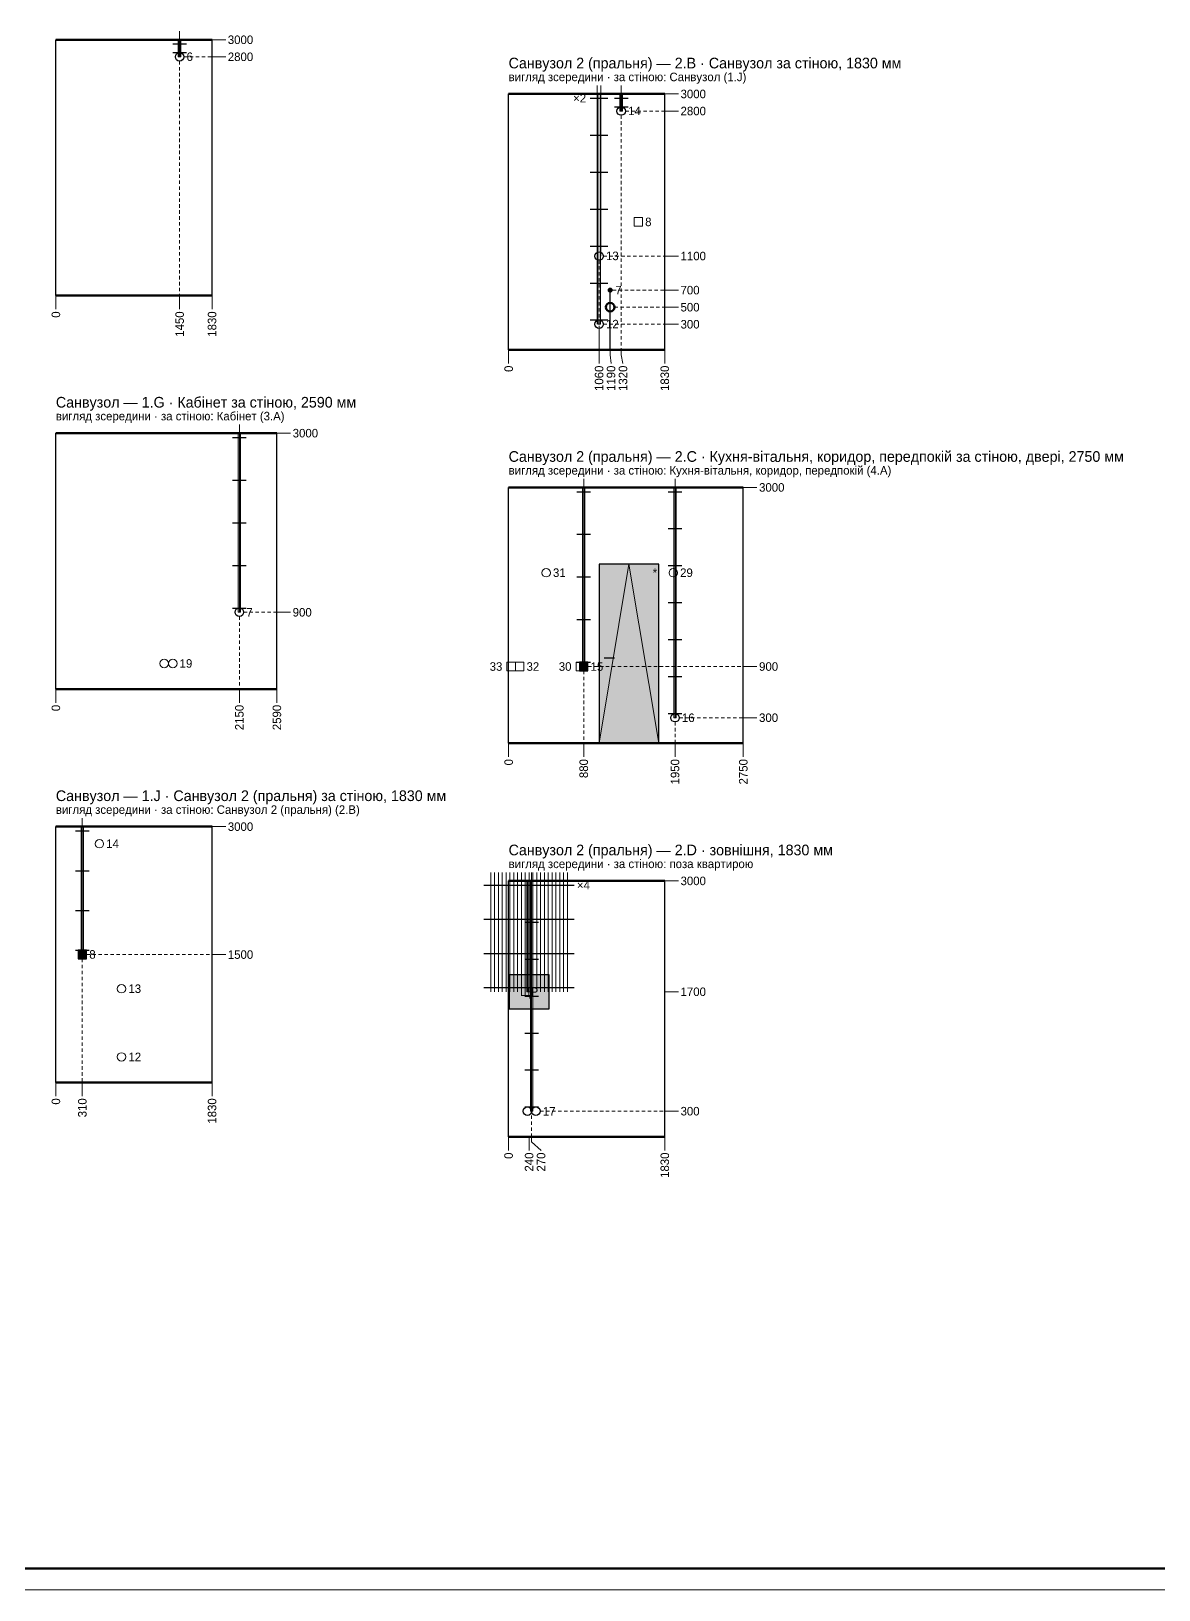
# Paper-space layout '08 Розгортки' of a CAD drawing. Header units: millimetres. Extents: x 0 to 841, y 0 to 594.
# Drawn here: x 211.1 to 475.4, y 0 to 365.5 of the extents above; entities that cross this region are included whole.
import ezdxf
from ezdxf.enums import TextEntityAlignment as Align

# ---------------------------------------------------------------- set-up
doc = ezdxf.new("R2010")
doc.units = ezdxf.units.MM
doc.layers.add('A-SHEET', color=7, linetype='Continuous')
doc.layers.add('E-ELEV', color=7, linetype='Continuous')
doc.styles.add('PLEX_LIGHT', font='IBMPlexSans-Light.ttf')

psp = doc.layouts.new('08 Розгортки')

# ---------------------------------------------------------------- hatches: boundary and pattern name
at = {"layer": 'E-ELEV', "true_color": 0xe4ded3}
h = psp.add_hatch(color=7, dxfattribs=at)
h.dxf.hatch_style = 1
h.paths.add_polyline_path([(245.57, 359.49), (246.17, 359.49), (246.17, 363.49), (245.57, 363.49)])
h = psp.add_hatch(color=7, dxfattribs=at)
h.dxf.hatch_style = 1
h.paths.add_polyline_path([(343.88, 296.77), (344.48, 296.77), (344.48, 350.77), (343.88, 350.77)])
h = psp.add_hatch(color=7, dxfattribs=at)
h.dxf.hatch_style = 1
h.paths.add_polyline_path([(349.08, 346.77), (349.68, 346.77), (349.68, 350.77), (349.08, 350.77)])
at = {"layer": 'E-ELEV', "true_color": 0x1f77b4}
h = psp.add_hatch(color=7, dxfattribs=at)
h.dxf.hatch_style = 1
edge = h.paths.add_edge_path()
edge.add_arc((346.78, 304.77), 0.6, 0, 360)
at = {"layer": 'E-ELEV', "true_color": 0xe4ded3}
h = psp.add_hatch(color=7, dxfattribs=at)
h.dxf.hatch_style = 1
h.paths.add_polyline_path([(259.57, 229.23), (260.17, 229.23), (260.17, 271.23), (259.57, 271.23)])
h = psp.add_hatch(color=7, dxfattribs=at)
h.dxf.hatch_style = 1
h.paths.add_polyline_path([(340.28, 216.51), (340.88, 216.51), (340.88, 258.51), (340.28, 258.51)])
h = psp.add_hatch(color=7, dxfattribs=at)
h.dxf.hatch_style = 1
h.paths.add_polyline_path([(361.68, 204.51), (362.28, 204.51), (362.28, 258.51), (361.68, 258.51)])
at = {"layer": 'E-ELEV', "true_color": 0xffffff}
h = psp.add_hatch(color=7, dxfattribs=at)
h.dxf.hatch_style = 1
h.paths.add_polyline_path([(344.18, 198.51), (358.18, 198.51), (358.18, 240.51), (344.18, 240.51)])
h = psp.add_hatch(color=7, dxfattribs=at)
h.dxf.hatch_style = 1
h.paths.add_polyline_path([(339.58, 215.51), (341.58, 215.51), (341.58, 217.51), (339.58, 217.51)])
at = {"layer": 'E-ELEV', "true_color": 0xe4ded3}
h = psp.add_hatch(color=7, dxfattribs=at)
h.dxf.hatch_style = 1
h.paths.add_polyline_path([(222.77, 148.96), (223.37, 148.96), (223.37, 178.96), (222.77, 178.96)])
h = psp.add_hatch(color=7, dxfattribs=at)
h.dxf.hatch_style = 1
h.paths.add_polyline_path([(327.28, 140.24), (328.28, 140.24), (328.28, 166.24), (327.28, 166.24)])
h = psp.add_hatch(color=7, dxfattribs=at)
h.dxf.hatch_style = 1
h.paths.add_polyline_path([(327.28, 140.24), (328.28, 140.24), (328.28, 166.24), (327.28, 166.24)])
h = psp.add_hatch(color=7, dxfattribs=at)
h.dxf.hatch_style = 1
h.paths.add_polyline_path([(327.28, 140.24), (328.28, 140.24), (328.28, 166.24), (327.28, 166.24)])
h = psp.add_hatch(color=7, dxfattribs=at)
h.dxf.hatch_style = 1
h.paths.add_polyline_path([(327.28, 140.24), (328.28, 140.24), (328.28, 166.24), (327.28, 166.24)])
h = psp.add_hatch(color=7, dxfattribs=at)
h.dxf.hatch_style = 1
h.paths.add_polyline_path([(327.28, 140.24), (328.28, 140.24), (328.28, 166.24), (327.28, 166.24)])
at = {"layer": 'E-ELEV', "true_color": 0xcfe3f3}
h = psp.add_hatch(color=7, dxfattribs=at)
h.dxf.hatch_style = 1
h.paths.add_polyline_path([(327.48, 140.24), (328.08, 140.24), (328.08, 166.24), (327.48, 166.24)])
at = {"layer": 'E-ELEV', "true_color": 0xe4ded3}
h = psp.add_hatch(color=7, dxfattribs=at)
h.dxf.hatch_style = 1
h.paths.add_polyline_path([(328.08, 112.24), (328.68, 112.24), (328.68, 166.24), (328.08, 166.24)])
at = {"layer": 'E-ELEV', "true_color": 0xffffff}
h = psp.add_hatch(color=7, dxfattribs=at)
h.dxf.hatch_style = 1
h.paths.add_polyline_path([(222.07, 147.96), (224.07, 147.96), (224.07, 149.96), (222.07, 149.96)])
h = psp.add_hatch(color=7, dxfattribs=at)
h.dxf.hatch_style = 1
h.paths.add_polyline_path([(323.08, 136.24), (332.48, 136.24), (332.48, 144.24), (323.08, 144.24)])

# ---------------------------------------------------------------- linework, layer by layer
at = {"layer": 'A-SHEET', "lineweight": 50}
psp.add_line((20, 5), (836, 5), dxfattribs=at)
at = {"layer": 'A-SHEET', "lineweight": 18}
psp.add_line((0, 0), (841, 0), dxfattribs=at)
at = {"layer": 'E-ELEV', "lineweight": 15, "true_color": 0xf28e2b}
for p, q in [((245.87, 359.49), (245.87, 365.49)), ((334.08, 140.24), (334.08, 168.24)), ((334.98, 140.24), (334.98, 168.24))]:
    psp.add_line(p, q, dxfattribs=at)
at = {"layer": 'E-ELEV', "lineweight": 50, "true_color": 0x29251f}
for p, q in [((216.87, 363.49), (253.47, 363.49)), ((322.98, 350.77), (359.58, 350.77)), ((216.87, 303.49), (253.47, 303.49)), ((322.98, 290.77), (359.58, 290.77)), ((216.87, 271.23), (268.67, 271.23)), ((322.98, 258.51), (377.98, 258.51)), ((216.87, 211.23), (268.67, 211.23)), ((322.98, 198.51), (377.98, 198.51)), ((216.87, 178.96), (253.47, 178.96)), ((322.98, 166.24), (359.58, 166.24)), ((216.87, 118.96), (253.47, 118.96)), ((322.98, 106.24), (359.58, 106.24))]:
    psp.add_line(p, q, dxfattribs=at)
at = {"layer": 'E-ELEV', "lineweight": 25, "true_color": 0x29251f}
for p, q in [((216.87, 303.49), (216.87, 363.49)), ((253.47, 303.49), (253.47, 363.49)), ((322.98, 290.77), (322.98, 350.77)), ((359.58, 290.77), (359.58, 350.77)), ((216.87, 211.23), (216.87, 271.23)), ((268.67, 211.23), (268.67, 271.23)), ((322.98, 198.51), (322.98, 258.51)), ((377.98, 198.51), (377.98, 258.51)), ((345.38, 218.51), (347.78, 218.51)), ((216.87, 118.96), (216.87, 178.96)), ((253.47, 118.96), (253.47, 178.96)), ((322.98, 106.24), (322.98, 166.24)), ((359.58, 106.24), (359.58, 166.24))]:
    psp.add_line(p, q, dxfattribs=at)
at = {"layer": 'E-ELEV', "lineweight": 25, "true_color": 0x29251f, "transparency": 33554559}
for p, q in [((244.27, 362.49), (247.47, 362.49)), ((244.27, 360.49), (247.47, 360.49)), ((342.13, 349.77), (346.23, 349.77)), ((347.78, 349.77), (350.98, 349.77)), ((347.78, 347.77), (350.98, 347.77)), ((342.13, 341.11), (346.23, 341.11)), ((342.13, 332.44), (346.23, 332.44)), ((342.13, 323.77), (346.23, 323.77)), ((342.13, 315.11), (346.23, 315.11)), ((342.13, 306.44), (346.23, 306.44)), ((342.13, 297.77), (346.23, 297.77)), ((258.27, 270.23), (261.47, 270.23)), ((258.27, 260.23), (261.47, 260.23)), ((338.98, 257.51), (342.18, 257.51)), ((360.38, 257.51), (363.58, 257.51)), ((258.27, 250.23), (261.47, 250.23)), ((360.38, 248.84), (363.58, 248.84)), ((338.98, 247.51), (342.18, 247.51)), ((258.27, 240.23), (261.47, 240.23)), ((360.38, 240.17), (363.58, 240.17)), ((338.98, 237.51), (342.18, 237.51)), ((360.38, 231.51), (363.58, 231.51)), ((258.27, 230.23), (261.47, 230.23)), ((338.98, 227.51), (342.18, 227.51)), ((360.38, 222.84), (363.58, 222.84)), ((338.98, 217.51), (342.18, 217.51)), ((360.38, 214.17), (363.58, 214.17)), ((360.38, 205.51), (363.58, 205.51)), ((221.47, 177.96), (224.67, 177.96)), ((221.47, 168.62), (224.67, 168.62)), ((317.18, 165.24), (338.38, 165.24)), ((326.78, 165.24), (329.98, 165.24)), ((221.47, 159.29), (224.67, 159.29)), ((317.18, 157.24), (338.38, 157.24)), ((326.78, 156.57), (329.98, 156.57)), ((221.47, 149.96), (224.67, 149.96)), ((317.18, 149.24), (338.38, 149.24)), ((326.78, 147.9), (329.98, 147.9)), ((317.18, 141.24), (338.38, 141.24)), ((326.78, 139.24), (329.98, 139.24)), ((326.78, 130.57), (329.98, 130.57)), ((326.78, 121.9), (329.98, 121.9)), ((326.78, 113.24), (329.98, 113.24))]:
    psp.add_line(p, q, dxfattribs=at)
at = {"layer": 'E-ELEV', "lineweight": 13, "true_color": 0x29251f}
for p, q in [((253.47, 363.49), (254.67, 363.49)), ((254.67, 363.49), (256.67, 363.49)), ((253.47, 359.49), (254.67, 359.49)), ((254.67, 359.49), (256.67, 359.49)), ((359.58, 350.77), (360.78, 350.77)), ((360.78, 350.77), (362.78, 350.77)), ((359.58, 346.77), (360.78, 346.77)), ((360.78, 346.77), (362.78, 346.77)), ((359.58, 312.77), (360.78, 312.77)), ((360.78, 312.77), (362.78, 312.77)), ((216.87, 303.49), (216.87, 302.29)), ((245.87, 303.49), (245.87, 302.29)), ((253.47, 303.49), (253.47, 302.29)), ((359.58, 304.77), (360.78, 304.77)), ((360.78, 304.77), (362.78, 304.77)), ((216.87, 302.29), (216.87, 300.29)), ((245.87, 302.29), (245.87, 300.29)), ((253.47, 302.29), (253.47, 300.29)), ((359.58, 300.77), (360.78, 300.77)), ((360.78, 300.77), (362.78, 300.77)), ((359.58, 296.77), (360.78, 296.77)), ((360.78, 296.77), (362.78, 296.77)), ((322.98, 290.77), (322.98, 289.57)), ((322.98, 289.57), (322.98, 287.57)), ((344.18, 290.77), (344.18, 289.57)), ((344.18, 289.57), (344.18, 287.57)), ((346.78, 290.77), (346.78, 289.57)), ((346.78, 289.57), (346.98, 287.57)), ((349.38, 290.77), (349.38, 289.57)), ((349.38, 289.57), (349.78, 287.57)), ((359.58, 290.77), (359.58, 289.57)), ((359.58, 289.57), (359.58, 287.57)), ((268.67, 271.23), (269.87, 271.23)), ((269.87, 271.23), (271.87, 271.23)), ((377.98, 258.51), (379.18, 258.51)), ((379.18, 258.51), (381.18, 258.51)), ((268.67, 229.23), (269.87, 229.23)), ((269.87, 229.23), (271.87, 229.23)), ((377.98, 216.51), (379.18, 216.51)), ((379.18, 216.51), (381.18, 216.51)), ((216.87, 211.23), (216.87, 210.03)), ((216.87, 210.03), (216.87, 208.03)), ((259.87, 211.23), (259.87, 210.03)), ((259.87, 210.03), (259.87, 208.03)), ((268.67, 211.23), (268.67, 210.03)), ((268.67, 210.03), (268.67, 208.03)), ((377.98, 204.51), (379.18, 204.51)), ((379.18, 204.51), (381.18, 204.51)), ((322.98, 198.51), (322.98, 197.31)), ((340.58, 198.51), (340.58, 197.31)), ((361.98, 198.51), (361.98, 197.31)), ((377.98, 198.51), (377.98, 197.31)), ((322.98, 197.31), (322.98, 195.31)), ((340.58, 197.31), (340.58, 195.31)), ((361.98, 197.31), (361.98, 195.31)), ((377.98, 197.31), (377.98, 195.31)), ((253.47, 178.96), (254.67, 178.96)), ((254.67, 178.96), (256.67, 178.96)), ((359.58, 166.24), (360.78, 166.24)), ((360.78, 166.24), (362.78, 166.24)), ((253.47, 148.96), (254.67, 148.96)), ((254.67, 148.96), (256.67, 148.96)), ((359.58, 140.24), (360.78, 140.24)), ((360.78, 140.24), (362.78, 140.24)), ((216.87, 118.96), (216.87, 117.76)), ((216.87, 117.76), (216.87, 115.76)), ((223.07, 118.96), (223.07, 117.76)), ((223.07, 117.76), (223.07, 115.76)), ((253.47, 118.96), (253.47, 117.76)), ((253.47, 117.76), (253.47, 115.76)), ((359.58, 112.24), (360.78, 112.24)), ((360.78, 112.24), (362.78, 112.24)), ((322.98, 106.24), (322.98, 105.04)), ((327.78, 106.24), (327.78, 105.04)), ((328.38, 106.24), (328.38, 105.04)), ((359.58, 106.24), (359.58, 105.04)), ((322.98, 105.04), (322.98, 103.04)), ((327.78, 105.04), (327.78, 103.04)), ((328.38, 105.04), (330.58, 103.04)), ((359.58, 105.04), (359.58, 103.04))]:
    psp.add_line(p, q, dxfattribs=at)
at = {"layer": 'E-ELEV', "lineweight": 13, "true_color": 0x9a9288}
for p, q in [((245.87, 358.49), (245.87, 357.69)), ((246.87, 359.49), (247.67, 359.49)), ((248.27, 359.49), (249.07, 359.49)), ((249.67, 359.49), (250.47, 359.49)), ((251.07, 359.49), (251.87, 359.49)), ((252.47, 359.49), (253.27, 359.49)), ((245.87, 357.09), (245.87, 356.29)), ((245.87, 355.69), (245.87, 354.89)), ((245.87, 354.29), (245.87, 353.49)), ((245.87, 352.89), (245.87, 352.09)), ((245.87, 351.49), (245.87, 350.69)), ((245.87, 350.09), (245.87, 349.29)), ((245.87, 348.69), (245.87, 347.89)), ((245.87, 347.29), (245.87, 346.49)), ((245.87, 345.89), (245.87, 345.09)), ((245.87, 344.49), (245.87, 343.69)), ((349.38, 345.77), (349.38, 344.97)), ((349.38, 344.37), (349.38, 343.57)), ((350.38, 346.77), (351.18, 346.77)), ((351.78, 346.77), (352.58, 346.77)), ((353.18, 346.77), (353.98, 346.77)), ((354.58, 346.77), (355.38, 346.77)), ((355.98, 346.77), (356.78, 346.77)), ((357.38, 346.77), (358.18, 346.77)), ((358.78, 346.77), (359.58, 346.77)), ((245.87, 343.09), (245.87, 342.29)), ((245.87, 341.69), (245.87, 340.89)), ((245.87, 340.29), (245.87, 339.49)), ((349.38, 342.97), (349.38, 342.17)), ((349.38, 341.57), (349.38, 340.77)), ((349.38, 340.17), (349.38, 339.37)), ((245.87, 338.89), (245.87, 338.09)), ((245.87, 337.49), (245.87, 336.69)), ((349.38, 338.77), (349.38, 337.97)), ((349.38, 337.37), (349.38, 336.57)), ((245.87, 336.09), (245.87, 335.29)), ((245.87, 334.69), (245.87, 333.89)), ((245.87, 333.29), (245.87, 332.49)), ((349.38, 335.97), (349.38, 335.17)), ((349.38, 334.57), (349.38, 333.77)), ((349.38, 333.17), (349.38, 332.37)), ((245.87, 331.89), (245.87, 331.09)), ((245.87, 330.49), (245.87, 329.69)), ((245.87, 329.09), (245.87, 328.29)), ((349.38, 331.77), (349.38, 330.97)), ((349.38, 330.37), (349.38, 329.57)), ((349.38, 328.97), (349.38, 328.17)), ((245.87, 327.69), (245.87, 326.89)), ((245.87, 326.29), (245.87, 325.49)), ((349.38, 327.57), (349.38, 326.77)), ((349.38, 326.17), (349.38, 325.37)), ((245.87, 324.89), (245.87, 324.09)), ((245.87, 323.49), (245.87, 322.69)), ((245.87, 322.09), (245.87, 321.29)), ((349.38, 324.77), (349.38, 323.97)), ((349.38, 323.37), (349.38, 322.57)), ((349.38, 321.97), (349.38, 321.17)), ((245.87, 320.69), (245.87, 319.89)), ((245.87, 319.29), (245.87, 318.49)), ((349.38, 320.57), (349.38, 319.77)), ((349.38, 319.17), (349.38, 318.37)), ((245.87, 317.89), (245.87, 317.09)), ((245.87, 316.49), (245.87, 315.69)), ((245.87, 315.09), (245.87, 314.29)), ((349.38, 317.77), (349.38, 316.97)), ((349.38, 316.37), (349.38, 315.57)), ((349.38, 314.97), (349.38, 314.17)), ((245.87, 313.69), (245.87, 312.89)), ((245.87, 312.29), (245.87, 311.49)), ((245.87, 310.89), (245.87, 310.09)), ((344.18, 311.77), (344.18, 310.97)), ((345.18, 312.77), (345.98, 312.77)), ((346.58, 312.77), (347.38, 312.77)), ((347.98, 312.77), (348.78, 312.77)), ((349.38, 313.57), (349.38, 312.77)), ((349.38, 312.77), (350.18, 312.77)), ((349.38, 312.17), (349.38, 311.37)), ((349.38, 310.77), (349.38, 309.97)), ((350.78, 312.77), (351.58, 312.77)), ((352.18, 312.77), (352.98, 312.77)), ((353.58, 312.77), (354.38, 312.77)), ((354.98, 312.77), (355.78, 312.77)), ((356.38, 312.77), (357.18, 312.77)), ((357.78, 312.77), (358.58, 312.77)), ((359.18, 312.77), (359.58, 312.77)), ((245.87, 309.49), (245.87, 308.69)), ((245.87, 308.09), (245.87, 307.29)), ((344.18, 310.37), (344.18, 309.57)), ((344.18, 308.97), (344.18, 308.17)), ((344.18, 307.57), (344.18, 306.77)), ((349.38, 309.37), (349.38, 308.57)), ((349.38, 307.97), (349.38, 307.17)), ((245.87, 306.69), (245.87, 305.89)), ((245.87, 305.29), (245.87, 304.49)), ((245.87, 303.89), (245.87, 303.49)), ((344.18, 306.17), (344.18, 305.37)), ((344.18, 304.77), (344.18, 303.97)), ((344.18, 303.37), (344.18, 302.57)), ((347.38, 304.77), (348.18, 304.77)), ((348.78, 304.77), (349.58, 304.77)), ((349.38, 306.57), (349.38, 305.77)), ((349.38, 305.17), (349.38, 304.37)), ((349.38, 303.77), (349.38, 302.97)), ((350.18, 304.77), (350.98, 304.77)), ((351.58, 304.77), (352.38, 304.77)), ((352.98, 304.77), (353.78, 304.77)), ((354.38, 304.77), (355.18, 304.77)), ((355.78, 304.77), (356.58, 304.77)), ((357.18, 304.77), (357.98, 304.77)), ((358.58, 304.77), (359.38, 304.77)), ((344.18, 301.97), (344.18, 301.17)), ((344.18, 300.57), (344.18, 299.77)), ((347.78, 300.77), (348.58, 300.77)), ((349.18, 300.77), (349.98, 300.77)), ((349.38, 302.37), (349.38, 301.57)), ((349.38, 300.97), (349.38, 300.17)), ((350.58, 300.77), (351.38, 300.77)), ((351.98, 300.77), (352.78, 300.77)), ((353.38, 300.77), (354.18, 300.77)), ((354.78, 300.77), (355.58, 300.77)), ((356.18, 300.77), (356.98, 300.77)), ((357.58, 300.77), (358.38, 300.77)), ((358.98, 300.77), (359.58, 300.77)), ((344.18, 299.17), (344.18, 298.37)), ((344.18, 297.77), (344.18, 296.97)), ((344.18, 296.37), (344.18, 295.57)), ((345.18, 296.77), (345.98, 296.77)), ((346.58, 296.77), (347.38, 296.77)), ((347.98, 296.77), (348.78, 296.77)), ((349.38, 299.57), (349.38, 298.77)), ((349.38, 298.17), (349.38, 297.37)), ((349.38, 296.77), (350.18, 296.77)), ((349.38, 296.77), (349.38, 295.97)), ((350.78, 296.77), (351.58, 296.77)), ((352.18, 296.77), (352.98, 296.77)), ((353.58, 296.77), (354.38, 296.77)), ((354.98, 296.77), (355.78, 296.77)), ((356.38, 296.77), (357.18, 296.77)), ((357.78, 296.77), (358.58, 296.77)), ((359.18, 296.77), (359.58, 296.77)), ((344.18, 295.77), (344.18, 294.97)), ((344.18, 294.97), (344.18, 294.17)), ((344.18, 294.37), (344.18, 293.57)), ((344.18, 293.57), (344.18, 292.77)), ((344.18, 292.97), (344.18, 292.17)), ((349.38, 295.37), (349.38, 294.57)), ((349.38, 293.97), (349.38, 293.17)), ((349.38, 292.57), (349.38, 291.77)), ((344.18, 292.17), (344.18, 291.37)), ((344.18, 291.57), (344.18, 290.77)), ((344.18, 290.77), (344.18, 290.77)), ((349.38, 291.17), (349.38, 290.77)), ((259.87, 228.23), (259.87, 227.43)), ((259.87, 226.83), (259.87, 226.03)), ((260.87, 229.23), (261.67, 229.23)), ((262.27, 229.23), (263.07, 229.23)), ((263.67, 229.23), (264.47, 229.23)), ((265.07, 229.23), (265.87, 229.23)), ((266.47, 229.23), (267.27, 229.23)), ((267.87, 229.23), (268.67, 229.23)), ((259.87, 225.43), (259.87, 224.63)), ((259.87, 224.03), (259.87, 223.23)), ((259.87, 222.63), (259.87, 221.83)), ((259.87, 221.23), (259.87, 220.43)), ((259.87, 219.83), (259.87, 219.03)), ((259.87, 218.43), (259.87, 217.63)), ((259.87, 217.03), (259.87, 216.23)), ((341.58, 216.51), (342.38, 216.51)), ((342.98, 216.51), (343.78, 216.51)), ((344.38, 216.51), (345.18, 216.51)), ((345.78, 216.51), (346.58, 216.51)), ((347.18, 216.51), (347.98, 216.51)), ((348.58, 216.51), (349.38, 216.51)), ((349.98, 216.51), (350.78, 216.51)), ((351.38, 216.51), (352.18, 216.51)), ((352.78, 216.51), (353.58, 216.51)), ((354.18, 216.51), (354.98, 216.51)), ((355.58, 216.51), (356.38, 216.51)), ((356.98, 216.51), (357.78, 216.51)), ((358.38, 216.51), (359.18, 216.51)), ((359.78, 216.51), (360.58, 216.51)), ((361.18, 216.51), (361.98, 216.51)), ((362.58, 216.51), (363.38, 216.51)), ((363.98, 216.51), (364.78, 216.51)), ((365.38, 216.51), (366.18, 216.51)), ((366.78, 216.51), (367.58, 216.51)), ((368.18, 216.51), (368.98, 216.51)), ((369.58, 216.51), (370.38, 216.51)), ((370.98, 216.51), (371.78, 216.51)), ((372.38, 216.51), (373.18, 216.51)), ((373.78, 216.51), (374.58, 216.51)), ((375.18, 216.51), (375.98, 216.51)), ((376.58, 216.51), (377.38, 216.51)), ((259.87, 215.63), (259.87, 214.83)), ((259.87, 214.23), (259.87, 213.43)), ((259.87, 212.83), (259.87, 212.03)), ((340.58, 215.51), (340.58, 214.71)), ((340.58, 214.11), (340.58, 213.31)), ((340.58, 212.71), (340.58, 211.91)), ((259.87, 211.43), (259.87, 211.23)), ((340.58, 211.31), (340.58, 210.51)), ((340.58, 209.91), (340.58, 209.11)), ((340.58, 208.51), (340.58, 207.71)), ((340.58, 207.11), (340.58, 206.31)), ((340.58, 205.71), (340.58, 204.91)), ((340.58, 204.31), (340.58, 203.51)), ((340.58, 202.91), (340.58, 202.11)), ((340.58, 201.51), (340.58, 200.71)), ((361.98, 203.51), (361.98, 202.71)), ((361.98, 202.11), (361.98, 201.31)), ((362.98, 204.51), (363.78, 204.51)), ((364.38, 204.51), (365.18, 204.51)), ((365.78, 204.51), (366.58, 204.51)), ((367.18, 204.51), (367.98, 204.51)), ((368.58, 204.51), (369.38, 204.51)), ((369.98, 204.51), (370.78, 204.51)), ((371.38, 204.51), (372.18, 204.51)), ((372.78, 204.51), (373.58, 204.51)), ((374.18, 204.51), (374.98, 204.51)), ((375.58, 204.51), (376.38, 204.51)), ((376.98, 204.51), (377.78, 204.51)), ((340.58, 200.11), (340.58, 199.31)), ((340.58, 198.71), (340.58, 198.51)), ((361.98, 200.71), (361.98, 199.91)), ((361.98, 199.31), (361.98, 198.51)), ((223.07, 147.96), (223.07, 147.16)), ((223.07, 146.56), (223.07, 145.76)), ((224.07, 148.96), (224.87, 148.96)), ((225.47, 148.96), (226.27, 148.96)), ((226.87, 148.96), (227.67, 148.96)), ((228.27, 148.96), (229.07, 148.96)), ((229.67, 148.96), (230.47, 148.96)), ((231.07, 148.96), (231.87, 148.96)), ((232.47, 148.96), (233.27, 148.96)), ((233.87, 148.96), (234.67, 148.96)), ((235.27, 148.96), (236.07, 148.96)), ((236.67, 148.96), (237.47, 148.96)), ((238.07, 148.96), (238.87, 148.96)), ((239.47, 148.96), (240.27, 148.96)), ((240.87, 148.96), (241.67, 148.96)), ((242.27, 148.96), (243.07, 148.96)), ((243.67, 148.96), (244.47, 148.96)), ((245.07, 148.96), (245.87, 148.96)), ((246.47, 148.96), (247.27, 148.96)), ((247.87, 148.96), (248.67, 148.96)), ((249.27, 148.96), (250.07, 148.96)), ((250.67, 148.96), (251.47, 148.96)), ((252.07, 148.96), (252.87, 148.96)), ((253.47, 148.96), (253.47, 148.96)), ((223.07, 145.16), (223.07, 144.36)), ((223.07, 143.76), (223.07, 142.96)), ((223.07, 142.36), (223.07, 141.56)), ((223.07, 140.96), (223.07, 140.16)), ((223.07, 139.56), (223.07, 138.76)), ((223.07, 138.16), (223.07, 137.36)), ((223.07, 136.76), (223.07, 135.96)), ((223.07, 135.36), (223.07, 134.56)), ((223.07, 133.96), (223.07, 133.16)), ((223.07, 132.56), (223.07, 131.76)), ((223.07, 131.16), (223.07, 130.36)), ((223.07, 129.76), (223.07, 128.96)), ((223.07, 128.36), (223.07, 127.56)), ((223.07, 126.96), (223.07, 126.16)), ((223.07, 125.56), (223.07, 124.76)), ((223.07, 124.16), (223.07, 123.36)), ((223.07, 122.76), (223.07, 121.96)), ((223.07, 121.36), (223.07, 120.56)), ((223.07, 119.96), (223.07, 119.16)), ((328.38, 111.24), (328.38, 110.44)), ((328.38, 109.84), (328.38, 109.04)), ((330.38, 112.24), (331.18, 112.24)), ((331.78, 112.24), (332.58, 112.24)), ((333.18, 112.24), (333.98, 112.24)), ((334.58, 112.24), (335.38, 112.24)), ((335.98, 112.24), (336.78, 112.24)), ((337.38, 112.24), (338.18, 112.24)), ((338.78, 112.24), (339.58, 112.24)), ((340.18, 112.24), (340.98, 112.24)), ((341.58, 112.24), (342.38, 112.24)), ((342.98, 112.24), (343.78, 112.24)), ((344.38, 112.24), (345.18, 112.24)), ((345.78, 112.24), (346.58, 112.24)), ((347.18, 112.24), (347.98, 112.24)), ((348.58, 112.24), (349.38, 112.24)), ((349.98, 112.24), (350.78, 112.24)), ((351.38, 112.24), (352.18, 112.24)), ((352.78, 112.24), (353.58, 112.24)), ((354.18, 112.24), (354.98, 112.24)), ((355.58, 112.24), (356.38, 112.24)), ((356.98, 112.24), (357.78, 112.24)), ((358.38, 112.24), (359.18, 112.24)), ((328.38, 108.44), (328.38, 107.64)), ((328.38, 107.04), (328.38, 106.24))]:
    psp.add_line(p, q, dxfattribs=at)
at = {"layer": 'E-ELEV', "lineweight": 15, "true_color": 0x4e79a7}
for p, q in [((343.73, 296.77), (343.73, 352.77)), ((344.63, 312.77), (344.63, 352.77)), ((361.98, 204.51), (361.98, 260.51)), ((323.28, 140.24), (323.28, 168.24)), ((328.38, 112.24), (328.38, 168.24)), ((336.78, 140.24), (336.78, 168.24))]:
    psp.add_line(p, q, dxfattribs=at)
at = {"layer": 'E-ELEV', "lineweight": 15, "true_color": 0xd4a72c}
for p, q in [((349.38, 346.77), (349.38, 352.77)), ((340.58, 216.51), (340.58, 260.51)), ((330.48, 140.24), (330.48, 168.24)), ((335.88, 140.24), (335.88, 168.24))]:
    psp.add_line(p, q, dxfattribs=at)
at = {"layer": 'E-ELEV', "lineweight": 25, "true_color": 0x1f77b4}
psp.add_line((346.78, 290.77), (346.78, 304.17), dxfattribs=at)
at = {"layer": 'E-ELEV', "lineweight": 25, "true_color": 0x8c564b}
psp.add_line((346.78, 290.77), (346.78, 299.77), dxfattribs=at)
at = {"layer": 'E-ELEV', "lineweight": 15, "true_color": 0x5f9ed1}
for p, q in [((259.87, 229.23), (259.87, 273.23)), ((320.58, 140.24), (320.58, 168.24)), ((325.98, 140.24), (325.98, 168.24))]:
    psp.add_line(p, q, dxfattribs=at)
at = {"layer": 'E-ELEV', "lineweight": 13, "true_color": 0xd9d3c8}
for p in [(344.18, 198.51), (358.18, 198.51)]:
    psp.add_line(p, (351.18, 240.51), dxfattribs=at)
at = {"layer": 'E-ELEV', "lineweight": 15, "true_color": 0x4fb0a0}
for p, q in [((223.07, 148.96), (223.07, 180.96)), ((321.48, 140.24), (321.48, 168.24)), ((326.88, 140.24), (326.88, 168.24)), ((327.78, 140.24), (327.78, 168.24))]:
    psp.add_line(p, q, dxfattribs=at)
at = {"layer": 'E-ELEV', "lineweight": 15, "true_color": 0x76b7b2}
for p, q in [((318.78, 140.24), (318.78, 168.24)), ((324.18, 140.24), (324.18, 168.24))]:
    psp.add_line(p, q, dxfattribs=at)
at = {"layer": 'E-ELEV', "lineweight": 15, "true_color": 0x7f7fc9}
for p, q in [((319.68, 140.24), (319.68, 168.24)), ((325.08, 140.24), (325.08, 168.24))]:
    psp.add_line(p, q, dxfattribs=at)
at = {"layer": 'E-ELEV', "lineweight": 15, "true_color": 0x3f6fb5}
psp.add_line((322.38, 140.24), (322.38, 168.24), dxfattribs=at)
at = {"layer": 'E-ELEV', "lineweight": 15, "true_color": 0x29251f}
for p, q in [((328.68, 140.24), (328.68, 168.24)), ((329.58, 140.24), (329.58, 168.24))]:
    psp.add_line(p, q, dxfattribs=at)
at = {"layer": 'E-ELEV', "lineweight": 15, "true_color": 0xc9845c}
psp.add_line((331.38, 140.24), (331.38, 168.24), dxfattribs=at)
at = {"layer": 'E-ELEV', "lineweight": 15, "true_color": 0xa6761d}
psp.add_line((332.28, 140.24), (332.28, 168.24), dxfattribs=at)
at = {"layer": 'E-ELEV', "lineweight": 15, "true_color": 0x9c755f}
psp.add_line((333.18, 140.24), (333.18, 168.24), dxfattribs=at)
at = {"layer": 'E-ELEV', "lineweight": 13, "true_color": 0x9a9288}
for points in [[(245.57, 359.49), (246.17, 359.49), (246.17, 363.49), (245.57, 363.49)], [(343.88, 296.77), (344.48, 296.77), (344.48, 350.77), (343.88, 350.77)], [(349.08, 346.77), (349.68, 346.77), (349.68, 350.77), (349.08, 350.77)], [(259.57, 229.23), (260.17, 229.23), (260.17, 271.23), (259.57, 271.23)], [(340.28, 216.51), (340.88, 216.51), (340.88, 258.51), (340.28, 258.51)], [(361.68, 204.51), (362.28, 204.51), (362.28, 258.51), (361.68, 258.51)], [(222.77, 148.96), (223.37, 148.96), (223.37, 178.96), (222.77, 178.96)], [(327.28, 140.24), (328.28, 140.24), (328.28, 166.24), (327.28, 166.24)], [(327.28, 140.24), (328.28, 140.24), (328.28, 166.24), (327.28, 166.24)], [(327.28, 140.24), (328.28, 140.24), (328.28, 166.24), (327.28, 166.24)], [(327.28, 140.24), (328.28, 140.24), (328.28, 166.24), (327.28, 166.24)], [(327.28, 140.24), (328.28, 140.24), (328.28, 166.24), (327.28, 166.24)], [(327.48, 140.24), (328.08, 140.24), (328.08, 166.24), (327.48, 166.24)], [(328.08, 112.24), (328.68, 112.24), (328.68, 166.24), (328.08, 166.24)]]:
    psp.add_lwpolyline(points, close=True, dxfattribs=at)
at = {"layer": 'E-ELEV', "lineweight": 13, "true_color": 0xb0a99d}
for points in [[(352.38, 319.77), (354.38, 319.77), (354.38, 321.77), (352.38, 321.77)], [(322.58, 215.51), (324.58, 215.51), (324.58, 217.51), (322.58, 217.51)], [(324.58, 215.51), (326.58, 215.51), (326.58, 217.51), (324.58, 217.51)], [(338.78, 215.51), (340.78, 215.51), (340.78, 217.51), (338.78, 217.51)]]:
    psp.add_lwpolyline(points, close=True, dxfattribs=at)
at = {"layer": 'E-ELEV', "lineweight": 25, "true_color": 0x9a9288}
psp.add_lwpolyline([(344.18, 198.51), (358.18, 198.51), (358.18, 240.51), (344.18, 240.51)], close=True, dxfattribs=at)
at = {"layer": 'E-ELEV', "lineweight": 25, "true_color": 0x29251f}
for points in [[(339.58, 215.51), (341.58, 215.51), (341.58, 217.51), (339.58, 217.51)], [(222.07, 147.96), (224.07, 147.96), (224.07, 149.96), (222.07, 149.96)], [(323.08, 136.24), (332.48, 136.24), (332.48, 144.24), (323.08, 144.24)]]:
    psp.add_lwpolyline(points, close=True, dxfattribs=at)
for centre in [(245.87, 359.49), (349.38, 346.77), (344.18, 312.77), (344.18, 296.77), (259.87, 229.23), (361.98, 204.51), (327.38, 112.24), (329.38, 112.24)]:
    psp.add_circle(centre, 1, dxfattribs=at)
at = {"layer": 'E-ELEV', "lineweight": 50, "true_color": 0x8c564b}
psp.add_circle((346.78, 300.77), 1, dxfattribs=at)
at = {"layer": 'E-ELEV', "lineweight": 13, "true_color": 0xb0a99d}
for centre in [(331.78, 238.51), (361.58, 238.51), (242.27, 217.23), (244.27, 217.23), (227.07, 174.96), (232.27, 140.96), (232.27, 124.96)]:
    psp.add_circle(centre, 1, dxfattribs=at)

# ---------------------------------------------------------------- texts
at = {"layer": 'E-ELEV', "true_color": 0x29251f, "style": 'PLEX_LIGHT'}
for s, height, p in [('3000', 2, (257.17, 363.49)), ('6', 2, (247.5, 359.5)), ('2800', 2, (257.17, 359.49)), ('Санвузол 2 (пральня) — 2.B · Санвузол за стіною, 1830 мм', 2.5, (322.98, 358.02)), ('вигляд зсередини · за стіною: Санвузол (1.J)', 2, (322.98, 354.77)), ('3000', 2, (363.28, 350.77)), ('×2', 2, (338.09, 349.77)), ('14', 2, (351, 346.8)), ('2800', 2, (363.28, 346.77)), ('13', 2, (345.8, 312.8)), ('1100', 2, (363.28, 312.77)), ('700', 2, (363.28, 304.77)), ('500', 2, (363.28, 300.77)), ('12', 2, (345.8, 296.8)), ('300', 2, (363.28, 296.77)), ('Санвузол — 1.G · Кабінет за стіною, 2590 мм', 2.5, (216.87, 278.48)), ('вигляд зсередини · за стіною: Кабінет (3.A)', 2, (216.87, 275.23)), ('3000', 2, (272.37, 271.23)), ('Санвузол 2 (пральня) — 2.C · Кухня-вітальня, коридор, передпокій за стіною, двері, 2750 мм', 2.5, (322.98, 265.76)), ('вигляд зсередини · за стіною: Кухня-вітальня, коридор, передпокій (4.A)', 2, (322.98, 262.51)), ('3000', 2, (381.68, 258.51)), ('7', 2, (261.5, 229.2)), ('900', 2, (272.37, 229.23)), ('15', 2, (342.2, 216.5)), ('900', 2, (381.68, 216.51)), ('16', 2, (363.6, 204.5)), ('300', 2, (381.68, 204.51)), ('Санвузол — 1.J · Санвузол 2 (пральня) за стіною, 1830 мм', 2.5, (216.87, 186.21)), ('вигляд зсередини · за стіною: Санвузол 2 (пральня) (2.B)', 2, (216.87, 182.96)), ('3000', 2, (257.17, 178.96)), ('Санвузол 2 (пральня) — 2.D · зовнішня, 1830 мм', 2.5, (322.98, 173.49)), ('вигляд зсередини · за стіною: поза квартирою', 2, (322.98, 170.24)), ('×4', 2, (338.98, 165.24)), ('3000', 2, (363.28, 166.24)), ('8', 2, (224.7, 149)), ('1500', 2, (257.17, 148.96)), ('1700', 2, (363.28, 140.24)), ('17', 2, (331, 112.2)), ('300', 2, (363.28, 112.24))]:
    psp.add_text(s, height=height, dxfattribs=at).set_placement(p, align=Align.MIDDLE_LEFT)
at = {"layer": 'E-ELEV', "true_color": 0xb0a99d, "style": 'PLEX_LIGHT'}
for s, p in [('8', (354.98, 320.77)), ('31', (333.38, 238.51)), ('29', (363.18, 238.51)), ('19', (245.87, 217.23)), ('33', (318.54, 216.51)), ('32', (327.18, 216.51)), ('30', (334.74, 216.51)), ('14', (228.67, 174.96)), ('13', (233.87, 140.96)), ('12', (233.87, 124.96))]:
    psp.add_text(s, height=2, dxfattribs=at).set_placement(p, align=Align.MIDDLE_LEFT)
at = {"layer": 'E-ELEV', "true_color": 0x8c564b, "style": 'PLEX_LIGHT'}
psp.add_text('7', height=2, dxfattribs=at).set_placement((347.98, 304.77), align=Align.MIDDLE_LEFT)
at = {"layer": 'E-ELEV', "true_color": 0x29251f, "style": 'PLEX_LIGHT'}
for s, p in [('0', (216.87, 299.79)), ('1450', (245.87, 299.79)), ('1830', (253.47, 299.79)), ('0', (322.98, 287.07)), ('1060', (344.18, 287.07)), ('1190', (346.98, 287.07)), ('1320', (349.78, 287.07)), ('1830', (359.58, 287.07)), ('0', (216.87, 207.53)), ('2150', (259.87, 207.53)), ('2590', (268.67, 207.53)), ('0', (322.98, 194.81)), ('880', (340.58, 194.81)), ('1950', (361.98, 194.81)), ('2750', (377.98, 194.81)), ('0', (216.87, 115.26)), ('310', (223.07, 115.26)), ('1830', (253.47, 115.26)), ('0', (322.98, 102.54)), ('240', (327.78, 102.54)), ('270', (330.58, 102.54)), ('1830', (359.58, 102.54))]:
    psp.add_text(s, height=2, rotation=90, dxfattribs=at).set_placement(p, align=Align.MIDDLE_RIGHT)
psp.add_text('*', height=2, dxfattribs=at).set_placement((357.78, 238.51), align=Align.MIDDLE_RIGHT)
psp.add_text('ЩР', height=2, dxfattribs=at).set_placement((327.78, 140.24), align=Align.MIDDLE_CENTER)

doc.saveas('drawing.dxf')
